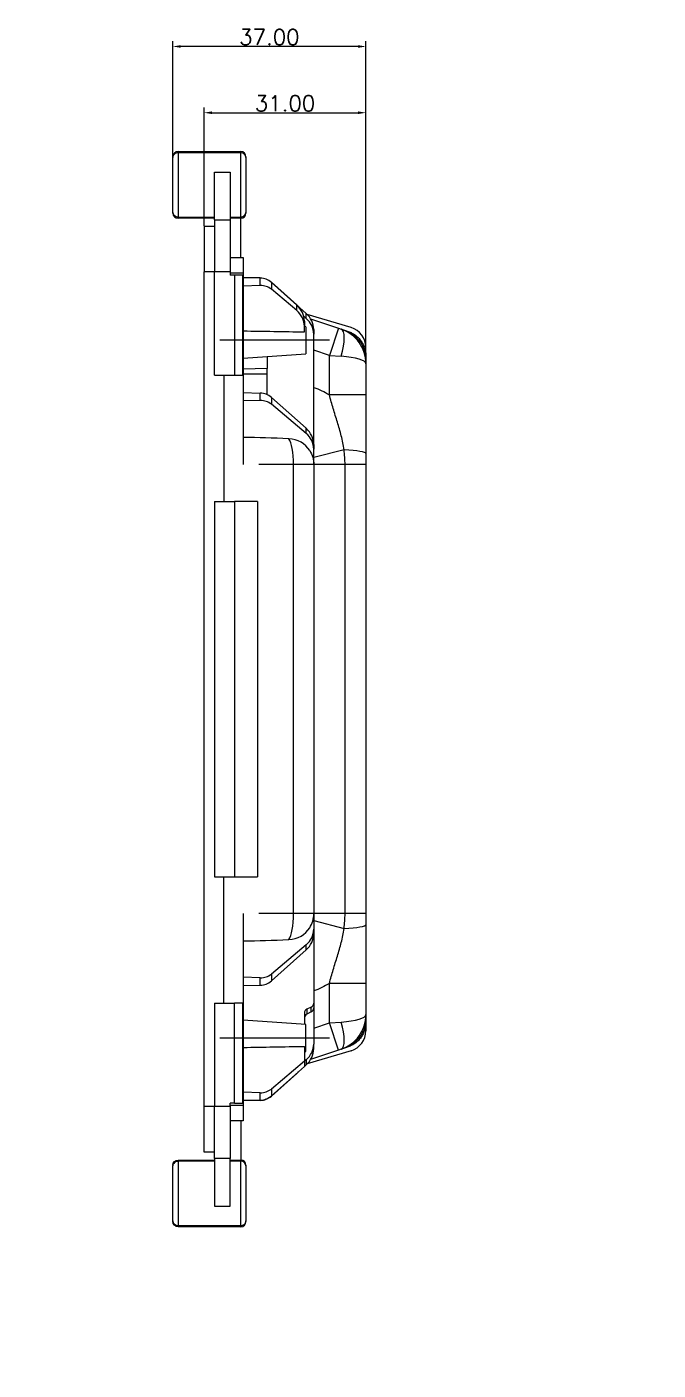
# Model space of a CAD drawing. Header units: millimetres. Extents: x -894 to 2281, y 379 to 1725.
# Drawn here: x -217.6 to -96.7, y 1221.9 to 1479.4 of the extents above; entities that cross this region are included whole.
import ezdxf
from ezdxf.lldxf.tags import DXFTag

# ---------------------------------------------------------------- set-up
doc = ezdxf.new("R2010")
doc.units = ezdxf.units.MM
doc.layers.add('1', color=7, linetype='Continuous', true_color=0xffffff)
doc.layers.add('6', color=7, linetype='Continuous', true_color=0xffffff)
doc.layers.add('尺寸线层', color=3, linetype='Continuous')
doc.styles.get("Standard").update_dxf_attribs({"font": 'txt', "bigfont": 'gbcbig.shx'})
doc.styles.add('标准', font='txt.shx')
tags = doc.linetypes.add('PHANTOM', pattern=[50.5, 18, -6.5, 6.5, -6.5, 6.5, -6.5]).pattern_tags.tags
tags[14:15] = [DXFTag(74, 4), DXFTag(75, 0), DXFTag(340, '0'), DXFTag(46, 0.0), DXFTag(50, 0.0), DXFTag(44, 0.0), DXFTag(45, 0.0)]
tags[12:13] = [DXFTag(74, 4), DXFTag(75, 0), DXFTag(340, '0'), DXFTag(46, 0.0), DXFTag(50, 0.0), DXFTag(44, 0.0), DXFTag(45, 0.0)]
tags[10:11] = [DXFTag(74, 4), DXFTag(75, 0), DXFTag(340, '0'), DXFTag(46, 0.0), DXFTag(50, 0.0), DXFTag(44, 0.0), DXFTag(45, 0.0)]
tags[8:9] = [DXFTag(74, 4), DXFTag(75, 0), DXFTag(340, '0'), DXFTag(46, 0.0), DXFTag(50, 0.0), DXFTag(44, 0.0), DXFTag(45, 0.0)]
tags[6:7] = [DXFTag(74, 4), DXFTag(75, 0), DXFTag(340, '0'), DXFTag(46, 0.0), DXFTag(50, 0.0), DXFTag(44, 0.0), DXFTag(45, 0.0)]
tags[4:5] = [DXFTag(74, 4), DXFTag(75, 0), DXFTag(340, '0'), DXFTag(46, 0.0), DXFTag(50, 0.0), DXFTag(44, 0.0), DXFTag(45, 0.0)]
doc.dimstyles.get("Standard").update_dxf_attribs({"dimtxt": 3, "dimasz": 1.5, "dimexe": 0.5, "dimexo": 0.05, "dimgap": 0.3, "dimtad": 1, "dimtih": 1, "dimtoh": 1, "dimzin": 0, "dimdsep": 46, "dimtxsty": 'Standard', "dimcen": 0.09, "dimadec": 1, "dimazin": 0, "dimtfac": 1, "dimtmove": 0, "dimatfit": 3, "dimfxl": 1, "dimtolj": 1, "dimtzin": 0, "dimlwd": 13, "dimlwe": 13, "dimarcsym": 0})
doc.dimstyles.new('小粟', dxfattribs={"dimtxt": 2.5, "dimasz": 1.5, "dimexe": 1, "dimexo": 0.05, "dimgap": 0.3, "dimtad": 1, "dimzin": 0, "dimdsep": 46, "dimtxsty": 'Standard', "dimcen": 0.09, "dimadec": 1, "dimazin": 0, "dimtfac": 1, "dimtmove": 0, "dimatfit": 3, "dimfxl": 1, "dimtolj": 1, "dimtzin": 0, "dimlwd": 13, "dimlwe": 13, "dimarcsym": 0})
doc.dimstyles.new('小粟 Standard', dxfattribs={"dimtxt": 3, "dimasz": 1.5, "dimexe": 1, "dimexo": 0.05, "dimgap": 0.3, "dimtad": 1, "dimzin": 0, "dimdsep": 46, "dimtxsty": 'Standard', "dimcen": 0.09, "dimadec": 1, "dimazin": 0, "dimtfac": 1, "dimtmove": 0, "dimatfit": 3, "dimfxl": 1, "dimtolj": 1, "dimtzin": 0, "dimlwd": 13, "dimlwe": 13, "dimarcsym": 0})

# ---------------------------------------------------------------- blocks, each defined once
blk = doc.blocks.new('*D22')
at = {"layer": 'Defpoints', "color": 0}
for p in [(-152.65, 1462.98), (-183.65, 1441.24), (-152.65, 1414.86)]:
    blk.add_point(p, dxfattribs=at)
at = {"layer": '尺寸线层', "color": 0, "lineweight": 13}
for p, q in [((-183.65, 1441.29), (-183.65, 1463.98)), ((-152.65, 1414.91), (-152.65, 1463.98)), ((-182.15, 1462.98), (-154.15, 1462.98))]:
    blk.add_line(p, q, dxfattribs=at)
at = {"layer": '尺寸线层', "color": 0}
for points in [[(-182.15, 1463.23), (-182.15, 1462.73), (-183.65, 1462.98)], [(-154.15, 1463.23), (-154.15, 1462.73), (-152.65, 1462.98)]]:
    blk.add_solid(points, dxfattribs=at)
at = {"layer": '尺寸线层', "color": 0, "insert": (-168.15, 1464.78), "char_height": 3, "attachment_point": 5, "style": '标准'}
blk.add_mtext('\\A1;31.00', dxfattribs=at)
blk = doc.blocks.new('*D23')
at = {"layer": 'Defpoints', "color": 0}
for p in [(-189.65, 1475.68), (-189.65, 1454.42), (-152.65, 1414.86)]:
    blk.add_point(p, dxfattribs=at)
at = {"layer": '尺寸线层', "color": 0, "lineweight": 13}
for p, q in [((-189.65, 1454.47), (-189.65, 1476.68)), ((-152.65, 1414.91), (-152.65, 1476.68)), ((-154.15, 1475.68), (-188.15, 1475.68))]:
    blk.add_line(p, q, dxfattribs=at)
at = {"layer": '尺寸线层', "color": 0}
for points in [[(-188.15, 1475.93), (-188.15, 1475.43), (-189.65, 1475.68)], [(-154.15, 1475.93), (-154.15, 1475.43), (-152.65, 1475.68)]]:
    blk.add_solid(points, dxfattribs=at)
at = {"layer": '尺寸线层', "color": 0, "insert": (-171.15, 1477.48), "char_height": 3, "attachment_point": 5, "style": '标准'}
blk.add_mtext('\\A1;37.00', dxfattribs=at)
blk = doc.blocks.new('*D57')
at = {"layer": 'Defpoints', "color": 0}
for p in [(-396.13, 1420.34), (-406.84, 1284.54), (-396.13, 1284.54), (1659.05, 1138.37), (1865.25, 1138.37), (1865.25, 1089.42)]:
    blk.add_point(p, dxfattribs=at)
at = {"layer": '尺寸线层', "color": 0, "lineweight": 13}
for p, q in [((-396.18, 1420.34), (-407.84, 1420.34)), ((-406.84, 1418.84), (-406.84, 1286.04)), ((-396.18, 1284.54), (-407.84, 1284.54)), ((1659.05, 1138.32), (1659.05, 1088.92)), ((1865.25, 1138.32), (1865.25, 1088.92)), ((1660.55, 1089.42), (1863.75, 1089.42))]:
    blk.add_line(p, q, dxfattribs=at)
at = {"layer": '尺寸线层', "color": 0}
for points in [[(-407.09, 1418.84), (-406.59, 1418.84), (-406.84, 1420.34)], [(-407.09, 1286.04), (-406.59, 1286.04), (-406.84, 1284.54)], [(1660.55, 1089.67), (1660.55, 1089.17), (1659.05, 1089.42)], [(1863.75, 1089.67), (1863.75, 1089.17), (1865.25, 1089.42)]]:
    blk.add_solid(points, dxfattribs=at)
at = {"layer": '尺寸线层', "color": 0, "insert": (-408.64, 1364.24), "char_height": 3, "attachment_point": 5, "rotation": 90}
blk.add_mtext('\\A1;135.80', dxfattribs=at)
at = {"layer": '尺寸线层', "color": 0, "lineweight": -3, "insert": (1762.15, 1091.22), "char_height": 3, "attachment_point": 5, "style": '标准'}
blk.add_mtext('\\A1;206.20', dxfattribs=at)
blk = doc.blocks.new('*D58')
at = {"layer": 'Defpoints', "color": 0}
for p in [(-289.53, 1433.19), (-289.53, 1271.69), (-235.71, 1271.69), (1837.75, 1057.52), (1825.85, 1020.72), (1880.08, 1020.72)]:
    blk.add_point(p, dxfattribs=at)
at = {"layer": '尺寸线层', "color": 0, "lineweight": 13}
for p, q in [((-289.48, 1433.19), (-234.71, 1433.19)), ((-235.71, 1431.69), (-235.71, 1273.19)), ((-289.48, 1271.69), (-234.71, 1271.69)), ((1837.8, 1057.52), (1881.08, 1057.52)), ((1880.08, 1056.02), (1880.08, 1022.22)), ((1825.9, 1020.72), (1881.08, 1020.72))]:
    blk.add_line(p, q, dxfattribs=at)
at = {"layer": '尺寸线层', "color": 0}
for points in [[(-235.96, 1431.69), (-235.46, 1431.69), (-235.71, 1433.19)], [(-235.96, 1273.19), (-235.46, 1273.19), (-235.71, 1271.69)], [(1879.83, 1056.02), (1880.33, 1056.02), (1880.08, 1057.52)], [(1879.83, 1022.22), (1880.33, 1022.22), (1880.08, 1020.72)]]:
    blk.add_solid(points, dxfattribs=at)
at = {"layer": '尺寸线层', "color": 0, "insert": (-237.51, 1352.44), "char_height": 3, "attachment_point": 5, "rotation": 90}
blk.add_mtext('\\A1;161.50', dxfattribs=at)
at = {"layer": '尺寸线层', "color": 0, "lineweight": -3, "insert": (1878.53, 1039.12), "char_height": 2.5, "attachment_point": 5, "rotation": 90, "style": '标准'}
blk.add_mtext('\\A1;36.80', dxfattribs=at)
blk = doc.blocks.new('*D59')
at = {"layer": 'Defpoints', "color": 0}
for p in [(-333.38, 1285.54), (-337.63, 1261.15), (-333.38, 1253.89), (1660.05, 1057.72), (1643.88, 1020.72), (1698.45, 1020.72)]:
    blk.add_point(p, dxfattribs=at)
at = {"layer": '尺寸线层', "color": 0, "lineweight": 13}
for p, q in [((-333.38, 1285.49), (-333.38, 1252.89)), ((-337.63, 1261.1), (-337.63, 1252.89)), ((-337.63, 1253.89), (-349.25, 1253.89)), ((-334.88, 1253.89), (-336.13, 1253.89)), ((1660, 1057.72), (1642.88, 1057.72)), ((1643.88, 1056.22), (1643.88, 1022.22)), ((1698.4, 1020.72), (1642.88, 1020.72))]:
    blk.add_line(p, q, dxfattribs=at)
at = {"layer": '尺寸线层', "color": 0}
for points in [[(-336.13, 1254.14), (-336.13, 1253.64), (-337.63, 1253.89)], [(-334.88, 1254.14), (-334.88, 1253.64), (-333.38, 1253.89)], [(1643.63, 1056.22), (1644.13, 1056.22), (1643.88, 1057.72)], [(1643.63, 1022.22), (1644.13, 1022.22), (1643.88, 1020.72)]]:
    blk.add_solid(points, dxfattribs=at)
at = {"layer": '尺寸线层', "color": 0, "insert": (-344.45, 1255.69), "char_height": 3, "attachment_point": 5}
blk.add_mtext('\\A1;4.25', dxfattribs=at)
at = {"layer": '尺寸线层', "color": 0, "lineweight": -3, "insert": (1642.33, 1039.22), "char_height": 2.5, "attachment_point": 5, "rotation": 90, "style": '标准'}
blk.add_mtext('\\A1;37.00', dxfattribs=at)
blk = doc.blocks.new('*D60')
at = {"layer": 'Defpoints', "color": 0}
for p in [(-332.98, 1276.84), (-337.63, 1262.26), (-332.98, 1241.98), (1932.55, 1240.17), (1908.38, 1121.77), (1932.55, 1121.77)]:
    blk.add_point(p, dxfattribs=at)
at = {"layer": '尺寸线层', "color": 0, "lineweight": 13}
for p, q in [((-332.98, 1276.79), (-332.98, 1240.98)), ((-337.63, 1262.21), (-337.63, 1240.98)), ((-337.63, 1241.98), (-350.3, 1241.98)), ((-334.48, 1241.98), (-336.13, 1241.98)), ((1932.5, 1240.17), (1907.38, 1240.17)), ((1908.38, 1238.67), (1908.38, 1123.27)), ((1932.5, 1121.77), (1907.38, 1121.77))]:
    blk.add_line(p, q, dxfattribs=at)
at = {"layer": '尺寸线层', "color": 0}
for points in [[(-336.13, 1242.23), (-336.13, 1241.73), (-337.63, 1241.98)], [(-334.48, 1242.23), (-334.48, 1241.73), (-332.98, 1241.98)], [(1908.13, 1238.67), (1908.63, 1238.67), (1908.38, 1240.17)], [(1908.13, 1123.27), (1908.63, 1123.27), (1908.38, 1121.77)]]:
    blk.add_solid(points, dxfattribs=at)
at = {"layer": '尺寸线层', "color": 0, "insert": (-345.5, 1243.78), "char_height": 3, "attachment_point": 5}
blk.add_mtext('\\A1;4.65', dxfattribs=at)
at = {"layer": '尺寸线层', "color": 0, "lineweight": -3, "insert": (1906.83, 1180.97), "char_height": 2.5, "attachment_point": 5, "rotation": 90, "style": '标准'}
blk.add_mtext('\\A1;118.40', dxfattribs=at)
blk = doc.blocks.new('*D61')
at = {"layer": 'Defpoints', "color": 0}
for p in [(-300.03, 1457.66), (-300.03, 1449.14), (-337.63, 1442.65), (1938.05, 1240.57), (1963.25, 1121.37), (1973.87, 1121.37)]:
    blk.add_point(p, dxfattribs=at)
at = {"layer": '尺寸线层', "color": 0, "lineweight": 13}
for p, q in [((-337.63, 1442.7), (-337.63, 1458.66)), ((-300.03, 1449.19), (-300.03, 1458.66)), ((-336.13, 1457.66), (-301.53, 1457.66)), ((1938.1, 1240.57), (1974.87, 1240.57)), ((1973.87, 1239.07), (1973.87, 1122.87)), ((1963.3, 1121.37), (1974.87, 1121.37))]:
    blk.add_line(p, q, dxfattribs=at)
at = {"layer": '尺寸线层', "color": 0}
for points in [[(-336.13, 1457.91), (-336.13, 1457.41), (-337.63, 1457.66)], [(-301.53, 1457.91), (-301.53, 1457.41), (-300.03, 1457.66)], [(1973.62, 1239.07), (1974.12, 1239.07), (1973.87, 1240.57)], [(1973.62, 1122.87), (1974.12, 1122.87), (1973.87, 1121.37)]]:
    blk.add_solid(points, dxfattribs=at)
at = {"layer": '尺寸线层', "color": 0, "insert": (-318.83, 1459.46), "char_height": 3, "attachment_point": 5, "style": '标准'}
blk.add_mtext('\\A1;37.60%%P0.15', dxfattribs=at)
at = {"layer": '尺寸线层', "color": 0, "lineweight": -3, "insert": (1972.32, 1180.97), "char_height": 2.5, "attachment_point": 5, "rotation": 90, "style": '标准'}
blk.add_mtext('\\A1;119.20', dxfattribs=at)

msp = doc.modelspace()

# ---------------------------------------------------------------- linework, layer by layer
at = {"layer": '1', "color": 5, "linetype": 'PHANTOM', "lineweight": 13, "ltscale": 0.1}
for points in [[(-159.65, 1419.344), (-162.65, 1419.344), (-180.65, 1419.344)], [(-159.65, 1285.544), (-162.65, 1285.544), (-180.65, 1285.544)]]:
    msp.add_open_spline(points, degree=1, knots=[0, 0, 0.1428571, 1, 1], dxfattribs=at)
at = {"layer": '6', "color": 155, "linetype": 'Continuous', "lineweight": 15}
for p, q in [((-188.65, 1455.544), (-188.65, 1455.304)), ((-176.65, 1455.544), (-176.65, 1455.304)), ((-176.65, 1455.304), (-188.65, 1455.304)), ((-188.65, 1455.304), (-188.65, 1442.984)), ((-176.65, 1442.984), (-176.65, 1455.304)), ((-181.65, 1451.609), (-178.65, 1451.609)), ((-188.65, 1442.984), (-188.65, 1442.744)), ((-188.65, 1442.984), (-181.65, 1442.984)), ((-178.65, 1442.984), (-176.65, 1442.984)), ((-176.65, 1442.744), (-176.65, 1442.984)), ((-181.65, 1432.444), (-183.65, 1432.444)), ((-178.65, 1432.444), (-181.65, 1432.444)), ((-176.15, 1432.194), (-178.65, 1432.194)), ((-172.893, 1429.83), (-172.893, 1431.259)), ((-170.772, 1430.486), (-170.772, 1430.442)), ((-170.772, 1430.442), (-170.772, 1429.124)), ((-165.915, 1426.109), (-165.915, 1426.152)), ((-165.915, 1425.045), (-165.915, 1426.109)), ((-164.115, 1423.534), (-164.115, 1424.503)), ((-157.887, 1421.651), (-159.65, 1416.442)), ((-159.65, 1416.442), (-162.651, 1417.457)), ((-159.65, 1408.883), (-159.65, 1416.442)), ((-159.65, 1416.442), (-157.406, 1416.279)), ((-176.15, 1412.889), (-171.55, 1412.889)), ((-172.893, 1407.789), (-172.893, 1409.219)), ((-170.772, 1408.402), (-170.772, 1407.084)), ((-152.65, 1408.883), (-159.65, 1408.883)), ((-164.115, 1401.493), (-164.115, 1402.463)), ((-156.85, 1398.339), (-162.65, 1396.839)), ((-166.505, 1395.494), (-173.15, 1395.494)), ((-162.65, 1395.494), (-166.505, 1395.494)), ((-166.505, 1309.394), (-166.505, 1395.494)), ((-156.65, 1395.494), (-162.65, 1395.494)), ((-156.65, 1309.394), (-156.65, 1395.494)), ((-152.65, 1395.494), (-156.65, 1395.494)), ((-166.505, 1309.394), (-173.15, 1309.394)), ((-162.65, 1309.394), (-166.505, 1309.394)), ((-156.65, 1309.394), (-162.65, 1309.394)), ((-152.65, 1309.394), (-156.65, 1309.394)), ((-162.65, 1308.05), (-156.85, 1306.55)), ((-164.115, 1302.426), (-164.115, 1303.395)), ((-172.893, 1295.67), (-172.893, 1297.099)), ((-170.772, 1297.805), (-170.772, 1296.487)), ((-152.65, 1296.006), (-159.65, 1296.006)), ((-159.65, 1288.447), (-159.65, 1296.006)), ((-163.95, 1291.096), (-163.95, 1290.135)), ((-163.15, 1290.556), (-163.15, 1291.475)), ((-162.651, 1287.431), (-159.65, 1288.447)), ((-159.65, 1288.447), (-157.406, 1288.61)), ((-157.887, 1283.237), (-159.65, 1288.447)), ((-164.115, 1281.355), (-164.115, 1280.386)), ((-165.915, 1278.736), (-165.915, 1278.78)), ((-170.772, 1275.764), (-170.772, 1274.446)), ((-178.65, 1272.694), (-176.15, 1272.694)), ((-172.893, 1273.63), (-172.893, 1275.059)), ((-172.893, 1273.586), (-172.893, 1273.63)), ((-170.772, 1274.446), (-170.772, 1274.403)), ((-183.65, 1272.444), (-181.65, 1272.444)), ((-181.65, 1272.444), (-178.65, 1272.444)), ((-188.65, 1262.144), (-188.65, 1261.904)), ((-181.65, 1261.904), (-188.65, 1261.904)), ((-188.65, 1261.904), (-188.65, 1249.584)), ((-176.65, 1261.904), (-178.65, 1261.904)), ((-176.65, 1262.144), (-176.65, 1261.904)), ((-176.65, 1249.584), (-176.65, 1261.904)), ((-181.65, 1253.279), (-178.65, 1253.279)), ((-188.65, 1249.584), (-188.65, 1249.344)), ((-188.65, 1249.584), (-176.65, 1249.584)), ((-176.65, 1249.344), (-176.65, 1249.584))]:
    msp.add_line(p, q, dxfattribs=at)
at = {"layer": '6', "color": 7, "linetype": 'Continuous', "lineweight": 20}
for p, q in [((-188.65, 1455.544), (-176.65, 1455.544)), ((-189.65, 1454.544), (-189.65, 1454.424)), ((-189.65, 1443.864), (-189.65, 1454.424)), ((-175.65, 1454.544), (-175.65, 1454.424)), ((-175.65, 1454.424), (-175.65, 1443.864)), ((-181.65, 1442.444), (-181.65, 1451.609)), ((-178.65, 1451.609), (-178.65, 1442.444)), ((-189.65, 1443.744), (-189.65, 1443.864)), ((-181.65, 1442.744), (-188.65, 1442.744)), ((-176.65, 1442.744), (-178.65, 1442.744)), ((-176.65, 1435.194), (-176.65, 1442.744)), ((-175.65, 1443.864), (-175.65, 1443.744)), ((-183.65, 1441.244), (-181.65, 1441.244)), ((-183.65, 1441.244), (-183.65, 1432.444)), ((-181.65, 1442.444), (-178.65, 1442.444)), ((-181.65, 1442.444), (-181.65, 1432.444)), ((-178.65, 1442.444), (-178.65, 1432.444)), ((-178.65, 1435.194), (-176.15, 1435.194)), ((-176.15, 1435.194), (-176.15, 1432.194)), ((-183.65, 1272.444), (-183.65, 1432.444)), ((-181.65, 1412.644), (-181.65, 1432.444)), ((-178.65, 1432.444), (-178.65, 1431.844)), ((-176.15, 1432.194), (-176.15, 1431.844)), ((-177.85, 1431.844), (-178.65, 1431.844)), ((-177.85, 1431.844), (-177.85, 1412.644)), ((-176.15, 1431.844), (-176.15, 1412.644)), ((-172.893, 1431.302), (-176.15, 1431.388)), ((-172.893, 1431.259), (-176.15, 1431.344)), ((-172.893, 1429.83), (-176.15, 1429.744)), ((-165.915, 1426.152), (-170.772, 1430.486)), ((-165.915, 1426.109), (-170.772, 1430.442)), ((-165.915, 1425.045), (-170.772, 1429.124)), ((-164.115, 1424.503), (-165.915, 1426.109)), ((-164.115, 1423.534), (-164.558, 1423.906)), ((-164.15, 1421.944), (-164.451, 1421.964)), ((-164.45, 1423.009), (-164.45, 1422.022)), ((-164.45, 1420.953), (-164.45, 1422.022)), ((-164.15, 1421.944), (-164.15, 1416.744)), ((-155.501, 1421.78), (-163.902, 1424.301)), ((-163.244, 1423.464), (-157.887, 1421.651)), ((-162.65, 1421.403), (-162.65, 1420.51)), ((-162.65, 1399.362), (-162.65, 1420.51)), ((-157.887, 1421.651), (-157.406, 1421.489)), ((-176.15, 1415.944), (-164.15, 1416.744)), ((-152.65, 1416.293), (-152.65, 1417.949)), ((-171.55, 1416.251), (-171.55, 1413.92)), ((-152.65, 1414.858), (-152.65, 1408.883)), ((-181.65, 1412.644), (-177.85, 1412.644)), ((-179.85, 1412.644), (-179.85, 1388.444)), ((-171.55, 1413.92), (-176.15, 1413.799)), ((-176.15, 1412.644), (-176.15, 1395.494)), ((-171.55, 1412.889), (-171.55, 1413.92)), ((-171.55, 1408.909), (-171.55, 1412.889)), ((-176.15, 1409.304), (-172.893, 1409.219)), ((-172.893, 1407.789), (-176.15, 1407.704)), ((-170.772, 1408.402), (-164.115, 1402.463)), ((-164.115, 1401.493), (-170.772, 1407.084)), ((-176.15, 1400.694), (-176.036, 1400.694)), ((-162.65, 1399.362), (-162.65, 1398.47)), ((-162.65, 1395.494), (-162.65, 1398.47)), ((-162.65, 1395.494), (-162.65, 1309.394)), ((-152.65, 1395.494), (-152.65, 1309.394)), ((-181.65, 1388.444), (-181.65, 1316.444)), ((-181.65, 1388.444), (-177.85, 1388.444)), ((-177.85, 1388.444), (-177.85, 1316.444)), ((-181.65, 1316.444), (-177.85, 1316.444)), ((-179.85, 1292.244), (-179.85, 1316.444)), ((-176.15, 1309.394), (-176.15, 1292.244)), ((-162.65, 1309.394), (-162.65, 1306.419)), ((-162.65, 1306.419), (-162.65, 1305.526)), ((-176.15, 1304.194), (-176.036, 1304.194)), ((-162.65, 1305.526), (-162.65, 1292.212)), ((-164.115, 1303.395), (-170.772, 1297.805)), ((-170.772, 1296.487), (-164.115, 1302.426)), ((-172.893, 1297.099), (-176.15, 1297.185)), ((-152.65, 1296.006), (-152.65, 1290.031)), ((-176.15, 1295.585), (-172.893, 1295.67)), ((-181.65, 1292.244), (-177.85, 1292.244)), ((-181.65, 1292.244), (-181.65, 1272.444)), ((-177.85, 1273.044), (-177.85, 1292.244)), ((-176.15, 1292.244), (-176.15, 1273.044)), ((-163.15, 1291.475), (-163.95, 1291.096)), ((-163.15, 1290.556), (-163.95, 1290.135)), ((-162.65, 1292.212), (-162.65, 1291.32)), ((-162.65, 1291.32), (-162.65, 1284.378)), ((-164.15, 1288.144), (-176.15, 1288.944)), ((-164.45, 1290.359), (-164.45, 1288.164)), ((-164.15, 1282.944), (-164.15, 1288.144)), ((-152.65, 1288.596), (-152.65, 1286.94)), ((-164.45, 1283.936), (-164.45, 1281.073)), ((-164.45, 1282.924), (-164.15, 1282.944)), ((-155.501, 1283.108), (-163.902, 1280.588)), ((-157.887, 1283.237), (-163.244, 1281.424)), ((-162.65, 1283.486), (-162.65, 1284.378)), ((-157.406, 1283.4), (-157.887, 1283.237)), ((-164.45, 1281.073), (-170.772, 1275.764)), ((-164.115, 1281.355), (-164.45, 1281.073)), ((-164.45, 1281.073), (-164.45, 1280.086)), ((-164.115, 1280.386), (-164.45, 1280.086)), ((-164.45, 1280.086), (-170.772, 1274.446)), ((-165.915, 1278.736), (-170.772, 1274.403)), ((-172.893, 1275.059), (-176.15, 1275.144)), ((-177.85, 1273.044), (-178.65, 1273.044)), ((-178.65, 1272.444), (-178.65, 1273.044)), ((-172.893, 1273.63), (-176.15, 1273.544)), ((-172.893, 1273.586), (-176.15, 1273.501)), ((-176.15, 1273.044), (-176.15, 1272.694)), ((-176.15, 1272.694), (-176.15, 1269.694)), ((-183.65, 1263.644), (-183.65, 1272.444)), ((-181.65, 1262.444), (-181.65, 1272.444)), ((-178.65, 1272.444), (-178.65, 1262.444)), ((-176.15, 1269.694), (-178.65, 1269.694)), ((-176.65, 1269.694), (-176.65, 1262.144)), ((-181.65, 1263.644), (-183.65, 1263.644)), ((-181.65, 1262.444), (-181.65, 1253.279)), ((-178.65, 1262.444), (-181.65, 1262.444)), ((-178.65, 1253.279), (-178.65, 1262.444)), ((-189.65, 1261.144), (-189.65, 1261.024)), ((-189.65, 1250.464), (-189.65, 1261.024)), ((-188.65, 1262.144), (-181.65, 1262.144)), ((-178.65, 1262.144), (-176.65, 1262.144)), ((-175.65, 1261.144), (-175.65, 1261.024)), ((-175.65, 1261.024), (-175.65, 1250.464)), ((-189.65, 1250.344), (-189.65, 1250.464)), ((-176.65, 1249.344), (-188.65, 1249.344)), ((-175.65, 1250.464), (-175.65, 1250.344))]:
    msp.add_line(p, q, dxfattribs=at)
for centre, radius, start, end in [((-188.65, 1454.544), 1, 90, 180), ((-176.65, 1454.544), 1, 0, 90), ((-188.65, 1443.744), 1, 180, 270), ((-176.65, 1443.744), 1, 270, 0), ((-159.65, 1414.858), 7, 0, 71.3), ((-156.65, 1417.949), 4, 0, 73.3), ((-167.85, 1309.394), 5.2, 328.41636, 0), ((-159.65, 1290.031), 7, 288.7, 0), ((-156.65, 1286.94), 4, 286.7, 0), ((-176.65, 1261.144), 1, 0, 90), ((-176.65, 1250.344), 1, 270, 0)]:
    msp.add_arc(centre, radius, start, end, dxfattribs=at)
at = {"layer": '6', "color": 155, "linetype": 'Continuous', "lineweight": 15, "extrusion": (0, 0, -1)}
for centre, start, end in [((167.85, 1395.494), 109.34239, 121.48619), ((167.85, 1309.394), 238.51381, 250.65761)]:
    msp.add_arc(centre, 15.7, start, end, dxfattribs=at)
at = {"layer": '6', "color": 7, "linetype": 'Continuous', "lineweight": 20, "extrusion": (0, 0, -1)}
for centre, radius, start, end in [((167.85, 1395.494), 5.2, 148.41636, 180), ((188.65, 1261.144), 1, 0, 90), ((188.65, 1250.344), 1, 270, 0)]:
    msp.add_arc(centre, radius, start, end, dxfattribs=at)
at = {"layer": '6', "color": 155, "linetype": 'Continuous', "lineweight": 15}
for centre, major_axis, ratio, start_param, end_param in [((-188.65, 1454.424), (1, 0), 0.88, 1.5707963, 3.1415927), ((-176.65, 1454.424), (1, 0), 0.88, 0, 1.5707963), ((-188.65, 1443.864), (1, 0), 0.88, 3.1415927, 4.712389), ((-176.65, 1443.864), (1, 0), 0.88, 4.712389, 6.2831853), ((-159.169, 1416.279), (1.763, 5.21), 0.3053052, 4.8153636, 6.2831853), ((-155.836, 1421.315), (0.254, 0.43), 0.1240261, 3.1415927, 3.7078353), ((-156.208, 1420.555), (0.16, 0.474), 0.1997389, 5.708858, 6.2831853), ((-159.65, 1414.858), (7, 0), 0.2142857, 0, 1.2444198), ((-152.311, 1416.401), (0.489, 0.103), 0.1240261, 2.57535, 3.1415927), ((-153.15, 1416.293), (0.5, 0), 0.1997389, 0, 0.5743274), ((-167.85, 1395.494), (0, -5.2), 0.258819, 1.5707963, 2.8319918), ((-159.65, 1397.615), (-7, 0), 0.1128602, 3.1415927, 4.3008721), ((-167.85, 1309.394), (0, 5.2), 0.258819, 3.4511935, 4.712389), ((-159.65, 1307.274), (-7, 0), 0.1128602, 1.9823132, 3.1415927), ((-159.65, 1290.031), (7, 0), 0.2142857, 5.0387656, 6.2831853), ((-159.169, 1288.61), (1.763, -5.21), 0.3053052, 0, 1.4678217), ((-152.311, 1288.488), (0.489, -0.103), 0.1240261, 3.1415927, 3.7078353), ((-153.15, 1288.596), (0.5, 0), 0.1997389, 5.708858, 6.2831853), ((-155.836, 1283.573), (0.254, -0.43), 0.1240261, 2.57535, 3.1415927), ((-156.208, 1284.334), (0.16, -0.474), 0.1997389, 0, 0.5743274), ((-188.65, 1261.024), (1, 0), 0.88, 1.5707963, 3.1415927), ((-176.65, 1261.024), (-1, 0), 0.88, 3.1415927, 4.712389), ((-188.65, 1250.464), (1, 0), 0.88, 3.1415927, 4.712389), ((-176.65, 1250.464), (-1, 0), 0.88, 1.5707963, 3.1415927)]:
    msp.add_ellipse(centre, major_axis=major_axis, ratio=ratio, start_param=start_param, end_param=end_param, dxfattribs=at)
at = {"layer": '6', "color": 7, "linetype": 'Continuous', "lineweight": 20}
for centre, major_axis, ratio, start_param, end_param in [((-172.893, 1428.661), (2.988, -0.311), 0.8636724, 0.8749524, 1.6603506), ((-172.893, 1427.232), (2.988, 0.311), 0.8636724, 0.6958439, 1.4812421), ((-169.45, 1423.183), (4.98, -0.518), 0.8636724, 0.7559522, 0.8749524), ((-169.45, 1423.14), (4.98, -0.518), 0.8636724, 0.0895542, 0.8749524), ((-169.45, 1421.891), (4.98, 0.518), 0.8636724, 6.1936311, 6.9790292), ((-167.65, 1421.534), (4.98, -0.518), 0.8636724, 0.0895542, 0.8749524), ((-167.65, 1420.379), (4.98, 0.518), 0.8636724, 6.1936311, 6.9790292), ((-172.893, 1406.621), (2.988, -0.311), 0.8636724, 0.8749524, 1.6603506), ((-172.893, 1405.191), (2.988, 0.311), 0.8636724, 0.6958439, 1.4812421), ((-167.65, 1399.493), (4.98, -0.518), 0.8636724, 0.0895542, 0.8749524), ((-167.65, 1398.339), (4.98, 0.518), 0.8636724, 6.1936311, 6.9790292), ((-161.562, 1395.494), (29.713, -2.593), 0.1517056, 1.7831503, 2.0927512), ((-167.909, 1396.058), (-5.049, -0.529), 0.8648385, 3.5344177, 4.5293178), ((-167.909, 1308.831), (-5.049, 0.529), 0.8648385, 1.7538675, 2.7487676), ((-167.65, 1306.55), (4.98, -0.518), 0.8636724, 5.5873414, 6.3727395), ((-161.562, 1309.394), (29.713, 2.593), 0.1517056, 4.1904341, 4.500035), ((-167.65, 1305.395), (4.98, 0.518), 0.8636724, 5.4082329, 6.1936311), ((-172.893, 1299.697), (2.988, -0.311), 0.8636724, 4.8019432, 5.5873414), ((-172.893, 1298.268), (2.988, 0.311), 0.8636724, 4.6228348, 5.4082329), ((-163.45, 1290.333), (0.996, -0.104), 0.8636724, 2.1839493, 3.2311469), ((-163.65, 1292.238), (0.996, -0.104), 0.8636724, 5.325542, 6.3727395), ((-163.65, 1291.293), (0.996, 0.104), 0.8636724, 5.1464335, 6.1936311), ((-163.45, 1289.399), (0.996, 0.104), 0.8636724, 2.0048409, 3.0520384), ((-167.65, 1284.509), (4.98, -0.518), 0.8636724, 5.5873414, 6.3727395), ((-167.65, 1283.355), (4.98, 0.518), 0.8636724, 5.4082329, 6.1936311), ((-169.45, 1281.706), (4.98, 0.518), 0.8636724, 5.4082329, 5.5272331), ((-172.893, 1277.657), (2.988, -0.311), 0.8636724, 4.8019432, 5.5873414), ((-172.893, 1276.228), (2.988, 0.311), 0.8636724, 4.6228348, 5.4082329), ((-172.893, 1276.184), (2.988, 0.311), 0.8636724, 4.6228348, 5.4082329)]:
    msp.add_ellipse(centre, major_axis=major_axis, ratio=ratio, start_param=start_param, end_param=end_param, dxfattribs=at)
for points, weights, degree in [([(-176.274, 1431.844), (-177.85, 1431.844), (-177.85, 1431.844)], [1, 1.19003001044, 1], 2), ([(-173.421, 1388.444), (-177.85, 1388.444), (-177.85, 1388.444)], [1, 1.19003001044, 1], 2), ([(-176.274, 1292.244), (-177.384, 1292.244), (-177.85, 1292.244), (-177.85, 1292.244)], [1, 1.12668667362, 1.12668667362, 1], 3), ([(-177.85, 1273.044), (-177.85, 1273.044), (-177.384, 1273.044), (-176.274, 1273.044)], [1, 1.12668667362, 1.12668667362, 1], 3)]:
    msp.add_rational_spline(points, weights, degree=degree, dxfattribs=at)
for points, weights in [([(-176.15, 1431.844), (-176.163, 1431.844), (-176.205, 1431.844), (-176.246, 1431.844), (-176.274, 1431.844)], [0.991700640577, 0.991897250927, 0.993047589992, 0.997193279224, 0.999999999998]), ([(-176.15, 1412.644), (-176.163, 1412.644), (-176.205, 1412.644), (-176.246, 1412.644), (-176.274, 1412.644)], [0.991700640577, 0.991897250927, 0.993047589992, 0.997193279224, 0.999999999998]), ([(-176.15, 1292.244), (-176.163, 1292.244), (-176.205, 1292.244), (-176.246, 1292.244), (-176.274, 1292.244)], [0.991700640577, 0.991897250927, 0.993047589992, 0.997193279225, 1]), ([(-176.15, 1273.044), (-176.163, 1273.044), (-176.205, 1273.044), (-176.246, 1273.044), (-176.274, 1273.044)], [0.991700640577, 0.991897250927, 0.993047589992, 0.997193279224, 0.999999999998])]:
    msp.add_rational_spline(points, weights, degree=3, knots=[0, 0, 0, 0, 0.3079792, 1, 1, 1, 1], dxfattribs=at)
at = {"layer": '6', "color": 155, "linetype": 'Continuous', "lineweight": 15}
for points, degree in [([(-176.274, 1431.844), (-176.274, 1425.444), (-176.274, 1419.044), (-176.274, 1412.644)], 3), ([(-157.406, 1421.489), (-156.936, 1421.329), (-156.474, 1421.144), (-156.022, 1420.935)], 3), ([(-173.421, 1388.444), (-173.421, 1316.444)], 1), ([(-176.274, 1292.244), (-176.274, 1285.844), (-176.274, 1279.444), (-176.274, 1273.044)], 3), ([(-156.022, 1283.953), (-156.474, 1283.745), (-156.936, 1283.559), (-157.406, 1283.4)], 3)]:
    msp.add_open_spline(points, degree=degree, dxfattribs=at)
at = {"layer": '6', "color": 7, "linetype": 'Continuous', "lineweight": 20}
for points, degree in [([(-176.15, 1421.142), (-172.25, 1421.084), (-168.35, 1421.022), (-164.45, 1420.953)], 3), ([(-157.406, 1421.489), (-156.956, 1421.336), (-156.505, 1421.184), (-156.047, 1421.029)], 3), ([(-152.65, 1416.293), (-152.65, 1415.809), (-152.65, 1415.333), (-152.65, 1414.858)], 3), ([(-177.85, 1412.644), (-176.274, 1412.644)], 1), ([(-152.65, 1397.615), (-152.65, 1396.91), (-152.65, 1396.203), (-152.65, 1395.494)], 3), ([(-177.85, 1316.444), (-173.421, 1316.444)], 1), ([(-152.65, 1309.394), (-152.65, 1308.685), (-152.65, 1307.978), (-152.65, 1307.274)], 3), ([(-152.65, 1290.031), (-152.65, 1289.555), (-152.65, 1289.08), (-152.65, 1288.596)], 3), ([(-176.15, 1283.746), (-172.25, 1283.805), (-168.35, 1283.867), (-164.45, 1283.936)], 3), ([(-156.047, 1283.86), (-156.505, 1283.705), (-156.956, 1283.552), (-157.406, 1283.4)], 3)]:
    msp.add_open_spline(points, degree=degree, dxfattribs=at)
for points, knots in [([(-156.047, 1421.029), (-155.803, 1420.946), (-155.562, 1420.843), (-155.103, 1420.603), (-154.884, 1420.466), (-154.468, 1420.158), (-154.27, 1419.986), (-153.906, 1419.616), (-153.739, 1419.418), (-153.438, 1418.998), (-153.301, 1418.773), (-153.068, 1418.309), (-152.97, 1418.07), (-152.812, 1417.579), (-152.751, 1417.326), (-152.67, 1416.811), (-152.65, 1416.55), (-152.65, 1416.293)], [0, 0, 0, 0, 0.125, 0.125, 0.25, 0.25, 0.375, 0.375, 0.5, 0.5, 0.625, 0.625, 0.75, 0.75, 0.875, 0.875, 1, 1, 1, 1]), ([(-152.65, 1408.883), (-152.65, 1407.932), (-152.65, 1406.982), (-152.65, 1405.092), (-152.65, 1404.155), (-152.65, 1402.287), (-152.65, 1401.357), (-152.65, 1399.493), (-152.65, 1398.559), (-152.65, 1397.615)], [0, 0, 0, 0, 0.25, 0.25, 0.5, 0.5, 0.75, 0.75, 1, 1, 1, 1]), ([(-152.65, 1307.274), (-152.65, 1306.328), (-152.65, 1305.393), (-152.65, 1303.527), (-152.65, 1302.596), (-152.65, 1300.726), (-152.65, 1299.788), (-152.65, 1297.904), (-152.65, 1296.958), (-152.65, 1296.006)], [0, 0, 0, 0, 0.25, 0.25, 0.5, 0.5, 0.75, 0.75, 1, 1, 1, 1]), ([(-152.65, 1288.596), (-152.65, 1288.339), (-152.67, 1288.078), (-152.751, 1287.563), (-152.812, 1287.309), (-152.97, 1286.818), (-153.068, 1286.579), (-153.301, 1286.115), (-153.438, 1285.891), (-153.739, 1285.47), (-153.906, 1285.273), (-154.27, 1284.903), (-154.468, 1284.731), (-154.884, 1284.423), (-155.103, 1284.286), (-155.562, 1284.046), (-155.803, 1283.943), (-156.047, 1283.86)], [0, 0, 0, 0, 0.125, 0.125, 0.25, 0.25, 0.375, 0.375, 0.5, 0.5, 0.625, 0.625, 0.75, 0.75, 0.875, 0.875, 1, 1, 1, 1])]:
    msp.add_open_spline(points, degree=3, knots=knots, dxfattribs=at)
at = {"layer": '6', "color": 155, "linetype": 'Continuous', "lineweight": 15}
for points, knots in [([(-156.022, 1420.935), (-155.573, 1420.726), (-155.152, 1420.459), (-154.586, 1419.989), (-154.408, 1419.821), (-154.072, 1419.46), (-153.915, 1419.268), (-153.487, 1418.671), (-153.255, 1418.24), (-152.9, 1417.316), (-152.785, 1416.839), (-152.731, 1416.347)], [0, 0, 0, 0, 0.25, 0.25, 0.375, 0.375, 0.5, 0.5, 0.75, 0.75, 1, 1, 1, 1]), ([(-156.85, 1398.339), (-156.977, 1399.249), (-157.159, 1400.142), (-157.595, 1401.907), (-157.85, 1402.777), (-158.381, 1404.513), (-158.656, 1405.378), (-159.18, 1407.12), (-159.428, 1407.997), (-159.65, 1408.883)], [0, 0, 0, 0, 0.25, 0.25, 0.5, 0.5, 0.75, 0.75, 1, 1, 1, 1]), ([(-156.65, 1395.494), (-156.65, 1395.971), (-156.666, 1396.446), (-156.73, 1397.395), (-156.779, 1397.868), (-156.85, 1398.339)], [0, 0, 0, 0, 0.5, 0.5, 1, 1, 1, 1]), ([(-156.85, 1306.55), (-156.779, 1307.021), (-156.73, 1307.494), (-156.666, 1308.442), (-156.65, 1308.918), (-156.65, 1309.394)], [0, 0, 0, 0, 0.5, 0.5, 1, 1, 1, 1]), ([(-159.65, 1296.006), (-159.427, 1296.894), (-159.179, 1297.771), (-158.655, 1299.513), (-158.38, 1300.379), (-157.849, 1302.115), (-157.594, 1302.986), (-157.158, 1304.749), (-156.976, 1305.641), (-156.85, 1306.55)], [0, 0, 0, 0, 0.25, 0.25, 0.5, 0.5, 0.75, 0.75, 1, 1, 1, 1]), ([(-152.731, 1288.542), (-152.785, 1288.05), (-152.903, 1287.565), (-153.166, 1286.879), (-153.269, 1286.656), (-153.503, 1286.222), (-153.634, 1286.012), (-154.063, 1285.415), (-154.396, 1285.057), (-155.158, 1284.425), (-155.573, 1284.162), (-156.022, 1283.953)], [0, 0, 0, 0, 0.25, 0.25, 0.375, 0.375, 0.5, 0.5, 0.75, 0.75, 1, 1, 1, 1])]:
    msp.add_open_spline(points, degree=3, knots=knots, dxfattribs=at)

# ---------------------------------------------------------------- dimensions: what is measured, and where the dimension line sits
at = {"layer": '尺寸线层'}
dim = msp.add_linear_dim(base=(-189.65, 1475.676), p1=(-152.65, 1414.858), p2=(-189.65, 1454.424), dimstyle='小粟 Standard', override={"dimtxsty": '标准'}, dxfattribs=at)
dim.commit()
dim.dimension.update_dxf_attribs({"geometry": '*D23', "text_midpoint": (-171.15, 1475.676), "dimtype": 160})
dim = msp.add_linear_dim(base=(-152.65, 1462.985), p1=(-183.65, 1441.244), p2=(-152.65, 1414.858), dimstyle='小粟 Standard', override={"dimtxsty": '标准'}, dxfattribs=at)
dim.commit()
dim.dimension.update_dxf_attribs({"geometry": '*D22', "text_midpoint": (-168.15, 1464.785)})
at = {"layer": '尺寸线层', "lineweight": -3}
for base, p1, p2, picture, middle in [((1973.869, 1121.374), (1938.049, 1240.574), (1963.249, 1121.374), '*D61', (1973.869, 1180.974)), ((1880.084, 1020.719), (1837.748, 1057.519), (1825.848, 1020.719), '*D58', (1880.084, 1039.119)), ((1643.881, 1020.719), (1660.048, 1057.719), (1698.448, 1020.719), '*D59', (1643.881, 1039.219)), ((1908.38, 1121.774), (1932.549, 1240.174), (1932.549, 1121.774), '*D60', (1908.38, 1180.974))]:
    dim = msp.add_linear_dim(base=base, p1=p1, p2=p2, angle=90, dimstyle='小粟', override={"dimtxsty": '标准'}, dxfattribs=at)
    dim.commit()
    dim.dimension.update_dxf_attribs({"geometry": picture, "text_midpoint": middle, "dimtype": 160})
at = {"layer": '尺寸线层'}
dim = msp.add_linear_dim(base=(-300.031, 1457.656), p1=(-337.631, 1442.651), p2=(-300.031, 1449.144), text='<>%%P0.15', dimstyle='小粟 Standard', override={"dimtxsty": '标准'}, dxfattribs=at)
dim.commit()
dim.dimension.update_dxf_attribs({"geometry": '*D61', "text_midpoint": (-318.831, 1457.656), "dimtype": 160})
for base, p1, p2, picture, middle in [((-235.713, 1271.694), (-289.531, 1433.194), (-289.531, 1271.694), '*D58', (-235.713, 1352.444)), ((-406.843, 1284.544), (-396.126, 1420.344), (-396.126, 1284.544), '*D57', (-406.843, 1364.241))]:
    dim = msp.add_linear_dim(base=base, p1=p1, p2=p2, angle=90, dimstyle='小粟 Standard', dxfattribs=at)
    dim.commit()
    dim.dimension.update_dxf_attribs({"geometry": picture, "text_midpoint": middle, "dimtype": 160})
at = {"layer": '尺寸线层', "lineweight": -3}
dim = msp.add_linear_dim(base=(1865.248, 1089.416), p1=(1659.048, 1138.374), p2=(1865.248, 1138.374), dimstyle='Standard', override={"dimtxsty": '标准'}, dxfattribs=at)
dim.commit()
dim.dimension.update_dxf_attribs({"geometry": '*D57', "text_midpoint": (1762.148, 1091.216)})
at = {"layer": '尺寸线层'}
for base, p1, p2, picture, middle in [((-333.381, 1253.894), (-337.631, 1261.148), (-333.381, 1285.544), '*D59', (-344.446, 1253.894)), ((-332.981, 1241.98), (-337.631, 1262.257), (-332.981, 1276.844), '*D60', (-345.501, 1241.98))]:
    dim = msp.add_linear_dim(base=base, p1=p1, p2=p2, dimstyle='小粟 Standard', dxfattribs=at)
    dim.commit()
    dim.dimension.update_dxf_attribs({"geometry": picture, "text_midpoint": middle, "dimtype": 160})

doc.saveas('drawing.dxf')
